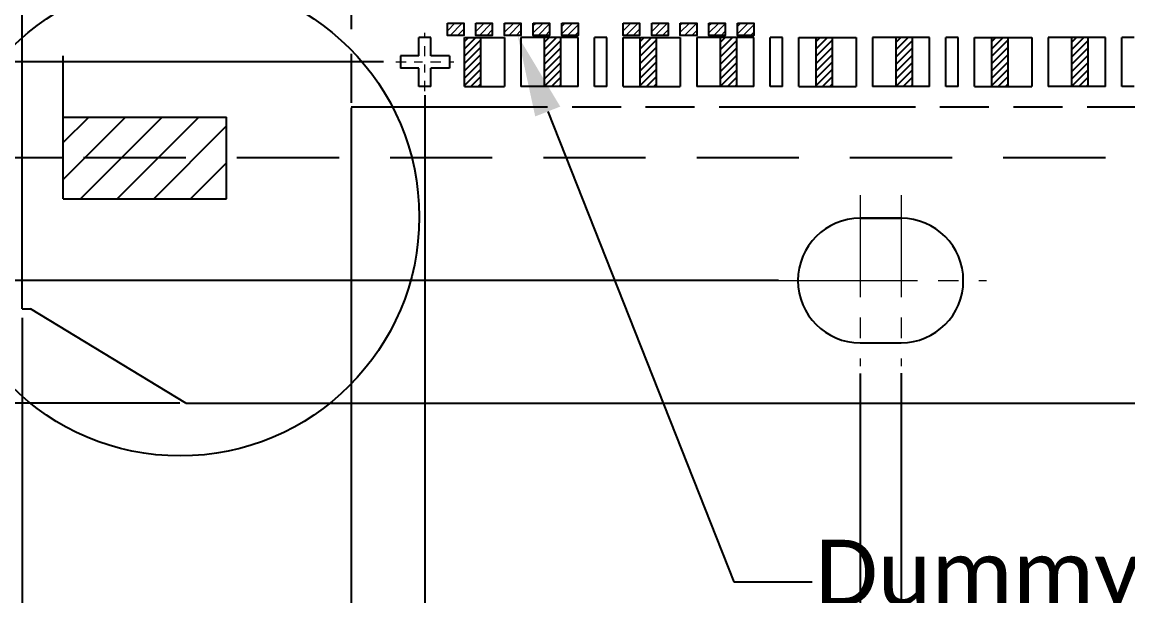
# Model space of a CAD drawing. Extents: x -338 to -53, y 67 to 196.
# Drawn here: x -326.37 to -312.84, y 110.69 to 117.72 of the extents above; entities that cross this region are included whole.
import ezdxf
from ezdxf import colors
from ezdxf.entities.mleader import LeaderData, LeaderLine
from ezdxf.math import Vec2, Vec3

# ---------------------------------------------------------------- set-up
doc = ezdxf.new("R2010")
doc.units = 0
for name, pattern in [('ACAD_ISO09W100', [45, 24, -3, 6, -3, 6, -3]), ('CENTER', [2, 1.25, -0.25, 0.25, -0.25]), ('HIDDEN', [0.375, 0.25, -0.125])]:
    doc.linetypes.add(name, pattern=pattern)
for name, color, linetype in [('2', 7, 'Continuous'), ('dimension', 3, 'Continuous'), ('Etched Area', 4, 'Continuous'), ('Hidden', 4, 'HIDDEN'), ('Molding Line', 5, 'ACAD_ISO09W100'), ('Tape Line', 21, 'HIDDEN')]:
    doc.layers.add(name, color=color, linetype=linetype)
doc.layers.add('Center', color=1, linetype='CENTER', lineweight=0)
doc.layers.add('DIM', color=4, linetype='Continuous', lineweight=18)
doc.styles.add('SIMPLEX', font='SIMPLEX')
doc.styles.get("Standard").update_dxf_attribs({"font": 'arial.ttf'})
doc.dimstyles.new('1', dxfattribs={"dimtxt": 1, "dimasz": 1, "dimexe": 0.3, "dimexo": 0.3, "dimgap": 0.3, "dimtad": 0, "dimdec": 3, "dimzin": 1, "dimdsep": 46, "dimtxsty": 'SIMPLEX', "dimcen": 0, "dimclrd": 256, "dimclre": 256, "dimclrt": 7, "dimadec": 0, "dimazin": 1, "dimtm": 1.25, "dimtfac": 1, "dimtdec": 3, "dimtmove": 0, "dimatfit": 0, "dimfxl": 1, "dimtolj": 1, "dimtzin": 0, "dimlwd": -1, "dimlwe": -1, "dimarcsym": 1})
pattern_1 = [(45, (217.30187, 309.09846), (-0.0449012806, 0.0449012806), [])]
pattern_2 = [(45, (219.45187, 309.09846), (-0.0449012806, 0.0449012806), [])]
pattern_3 = [(45, (221.60187, 309.09846), (-0.0449012806, 0.0449012806), [])]
pattern_4 = [(45, (223.75187, 309.09846), (-0.0449012806, 0.0449012806), [])]
pattern_5 = [(225, (2.15, 0), (0.044901281, -0.044901281), [])]

# ---------------------------------------------------------------- blocks, each defined once
blk = doc.blocks.new('*D4')
at = {"layer": 'Defpoints', "color": 0, "transparency": 16777216}
for p in [(2420.128, 1904.188), (2660.578, 1904.154), (2660.578, 1884.768)]:
    blk.add_point(p, dxfattribs=at)
at = {"layer": 'dimension', "transparency": 16777216}
for p, q in [((2420.128, 1903.888), (2420.128, 1884.468)), ((2660.578, 1903.854), (2660.578, 1884.468)), ((2421.128, 1884.768), (2534.356, 1884.768)), ((2659.578, 1884.768), (2551.099, 1884.768))]:
    blk.add_line(p, q, dxfattribs=at)
for points in [[(2421.128, 1884.935), (2421.128, 1884.602), (2420.128, 1884.768)], [(2659.578, 1884.935), (2659.578, 1884.602), (2660.578, 1884.768)]]:
    blk.add_solid(points, dxfattribs=at)
at = {"layer": 'dimension', "color": 7, "transparency": 16777216, "insert": (2542.728, 1884.768), "char_height": 1, "attachment_point": 5, "style": 'SIMPLEX'}
blk.add_mtext('\\A1;240.450 (MOLD LINE)', dxfattribs=at)
blk = doc.blocks.new('*D11')
at = {"layer": 'Defpoints', "color": 0, "transparency": 16777216}
for p in [(2416.103, 1901.617), (2666.103, 1901.617), (2666.103, 1881.793)]:
    blk.add_point(p, dxfattribs=at)
at = {"layer": 'dimension', "transparency": 16777216}
for p, q in [((2416.103, 1901.317), (2416.103, 1881.493)), ((2666.103, 1901.317), (2666.103, 1881.493)), ((2417.103, 1881.793), (2535.488, 1881.793)), ((2665.103, 1881.793), (2547.326, 1881.793))]:
    blk.add_line(p, q, dxfattribs=at)
for points in [[(2417.103, 1881.96), (2417.103, 1881.626), (2416.103, 1881.793)], [(2665.103, 1881.96), (2665.103, 1881.626), (2666.103, 1881.793)]]:
    blk.add_solid(points, dxfattribs=at)
at = {"layer": 'dimension', "color": 7, "transparency": 16777216, "insert": (2541.407, 1881.793), "char_height": 1, "attachment_point": 5, "style": 'SIMPLEX'}
blk.add_mtext('\\A1;250.000±0.100', dxfattribs=at)
blk = doc.blocks.new('*D26')
at = {"layer": 'Defpoints', "color": 0, "transparency": 16777216}
for p in [(2540.353, 1935.274), (2409.903, 1904.449), (2420.822, 1904.449)]:
    blk.add_point(p, dxfattribs=at)
at = {"layer": 'dimension', "transparency": 16777216}
blk.add_line((2420.522, 1904.449), (2409.903, 1904.449), dxfattribs=at)
at = {"layer": 'dimension', "color": 7, "transparency": 16777216, "insert": (2407.127, 1904.449), "char_height": 1, "attachment_point": 5, "style": 'SIMPLEX'}
blk.add_mtext('\\A1;30.825', dxfattribs=at)
blk = doc.blocks.new('*D27')
at = {"layer": 'Defpoints', "color": 0, "transparency": 16777216}
for p in [(2540.353, 1935.274), (2409.903, 1903.274), (2416.904, 1903.274)]:
    blk.add_point(p, dxfattribs=at)
at = {"layer": 'dimension', "transparency": 16777216}
blk.add_line((2416.604, 1903.274), (2409.903, 1903.274), dxfattribs=at)
at = {"layer": 'dimension', "color": 7, "transparency": 16777216, "insert": (2407.127, 1903.274), "char_height": 1, "attachment_point": 5, "style": 'SIMPLEX'}
blk.add_mtext('\\A1;32.000', dxfattribs=at)
blk = doc.blocks.new('*D28')
at = {"layer": 'Defpoints', "color": 0, "transparency": 16777216}
for p in [(2540.353, 1935.274), (2409.903, 1901.774), (2425.655, 1901.774)]:
    blk.add_point(p, dxfattribs=at)
at = {"layer": 'dimension', "transparency": 16777216}
blk.add_line((2425.355, 1901.774), (2409.903, 1901.774), dxfattribs=at)
at = {"layer": 'dimension', "color": 7, "transparency": 16777216, "insert": (2407.127, 1901.774), "char_height": 1, "attachment_point": 5, "style": 'SIMPLEX'}
blk.add_mtext('\\A1;33.500', dxfattribs=at)
blk = doc.blocks.new('*D29')
at = {"layer": 'Defpoints', "color": 0, "transparency": 16777216}
for p in [(2540.353, 1935.274), (2416.167, 1901.429), (2409.903, 1900.552)]:
    blk.add_point(p, dxfattribs=at)
at = {"layer": 'dimension', "transparency": 16777216}
for p, q in [((2413.903, 1901.429), (2411.903, 1900.552)), ((2415.867, 1901.429), (2413.903, 1901.429)), ((2411.903, 1900.552), (2409.903, 1900.552))]:
    blk.add_line(p, q, dxfattribs=at)
at = {"layer": 'dimension', "color": 7, "transparency": 16777216, "insert": (2407.127, 1900.552), "char_height": 1, "attachment_point": 5, "style": 'SIMPLEX'}
blk.add_mtext('\\A1;33.845', dxfattribs=at)
blk = doc.blocks.new('*D30')
at = {"layer": 'Defpoints', "color": 0, "transparency": 16777216}
for p in [(2540.353, 1935.274), (2418.331, 1900.274), (2409.903, 1899.357)]:
    blk.add_point(p, dxfattribs=at)
at = {"layer": 'dimension', "transparency": 16777216}
for p, q in [((2413.903, 1900.274), (2411.903, 1899.357)), ((2418.031, 1900.274), (2413.903, 1900.274)), ((2411.903, 1899.357), (2409.903, 1899.357))]:
    blk.add_line(p, q, dxfattribs=at)
at = {"layer": 'dimension', "color": 7, "transparency": 16777216, "insert": (2407.127, 1899.357), "char_height": 1, "attachment_point": 5, "style": 'SIMPLEX'}
blk.add_mtext('\\A1;35.000', dxfattribs=at)
blk = doc.blocks.new('*D55')
at = {"layer": 'Defpoints', "color": 0, "transparency": 16777216}
for p in [(2540.353, 1935.274), (2426.853, 1900.939), (2426.853, 1893.012)]:
    blk.add_point(p, dxfattribs=at)
at = {"layer": 'dimension', "transparency": 16777216}
blk.add_line((2426.853, 1900.639), (2426.853, 1893.012), dxfattribs=at)
at = {"layer": 'dimension', "color": 7, "transparency": 16777216, "insert": (2426.853, 1889.95), "char_height": 1, "attachment_point": 5, "rotation": 90, "style": 'SIMPLEX'}
blk.add_mtext('\\A1;113.500', dxfattribs=at)
blk = doc.blocks.new('*D56')
at = {"layer": 'Defpoints', "color": 0, "transparency": 16777216}
for p in [(2540.353, 1935.274), (2426.353, 1900.936), (2425.178, 1893.012)]:
    blk.add_point(p, dxfattribs=at)
at = {"layer": 'dimension', "transparency": 16777216}
for p, q in [((2426.353, 1900.636), (2426.353, 1897.012)), ((2426.353, 1897.012), (2425.178, 1895.012)), ((2425.178, 1895.012), (2425.178, 1893.012))]:
    blk.add_line(p, q, dxfattribs=at)
at = {"layer": 'dimension', "color": 7, "transparency": 16777216, "insert": (2425.178, 1889.95), "char_height": 1, "attachment_point": 5, "rotation": 90, "style": 'SIMPLEX'}
blk.add_mtext('\\A1;114.000', dxfattribs=at)
blk = doc.blocks.new('*D57')
at = {"layer": 'Defpoints', "color": 0, "transparency": 16777216}
for p in [(2540.353, 1935.274), (2421.028, 1904.343), (2421.04, 1893.012)]:
    blk.add_point(p, dxfattribs=at)
at = {"layer": 'dimension', "transparency": 16777216}
for p, q in [((2421.028, 1904.043), (2421.028, 1897.012)), ((2421.028, 1897.012), (2421.04, 1895.012)), ((2421.04, 1895.012), (2421.04, 1893.012))]:
    blk.add_line(p, q, dxfattribs=at)
at = {"layer": 'dimension', "color": 7, "transparency": 16777216, "insert": (2421.04, 1889.95), "char_height": 1, "attachment_point": 5, "rotation": 90, "style": 'SIMPLEX'}
blk.add_mtext('\\A1;119.325', dxfattribs=at)

msp = doc.modelspace()

# ---------------------------------------------------------------- hatches: boundary and pattern name
at = {"layer": 'DIM'}
h = msp.add_hatch(dxfattribs=at)
h.set_pattern_fill('ANSI31', color=142, scale=0.02, angle=-180)
h.paths.add_polyline_path([(-320.9655, 117.7027), (-321.1655, 117.7027), (-321.1655, 117.5527), (-320.9655, 117.5527)])
h = msp.add_hatch(dxfattribs=at)
h.set_pattern_fill('ANSI31', color=142, scale=0.02, angle=-180)
h.paths.add_polyline_path([(-320.6155, 117.7027), (-320.8155, 117.7027), (-320.8155, 117.5527), (-320.6155, 117.5527)])
h = msp.add_hatch(dxfattribs=at)
h.set_pattern_fill('ANSI31', color=142, scale=0.02, angle=-180)
h.paths.add_polyline_path([(-320.2655, 117.7027), (-320.4655, 117.7027), (-320.4655, 117.5527), (-320.2655, 117.5527)])
h = msp.add_hatch(dxfattribs=at)
h.set_pattern_fill('ANSI31', color=142, scale=0.02, angle=-180)
h.paths.add_polyline_path([(-319.9155, 117.7027), (-320.1155, 117.7027), (-320.1155, 117.5527), (-319.9155, 117.5527)])
h = msp.add_hatch(dxfattribs=at)
h.set_pattern_fill('ANSI31', color=142, scale=0.02, angle=-180)
h.paths.add_polyline_path([(-319.5655, 117.7027), (-319.7655, 117.7027), (-319.7655, 117.5527), (-319.5655, 117.5527)])
h = msp.add_hatch(dxfattribs=at)
h.set_pattern_fill('ANSI31', color=142, scale=0.02, angle=-180)
h.set_pattern_definition(pattern_5)
h.paths.add_polyline_path([(-318.8155, 117.7027), (-319.0155, 117.7027), (-319.0155, 117.5527), (-318.8155, 117.5527)])
h = msp.add_hatch(dxfattribs=at)
h.set_pattern_fill('ANSI31', color=142, scale=0.02, angle=-180)
h.set_pattern_definition(pattern_5)
h.paths.add_polyline_path([(-318.4655, 117.7027), (-318.6655, 117.7027), (-318.6655, 117.5527), (-318.4655, 117.5527)])
h = msp.add_hatch(dxfattribs=at)
h.set_pattern_fill('ANSI31', color=142, scale=0.02, angle=-180)
h.set_pattern_definition(pattern_5)
h.paths.add_polyline_path([(-318.1155, 117.7027), (-318.3155, 117.7027), (-318.3155, 117.5527), (-318.1155, 117.5527)])
h = msp.add_hatch(dxfattribs=at)
h.set_pattern_fill('ANSI31', color=142, scale=0.02, angle=-180)
h.set_pattern_definition(pattern_5)
h.paths.add_polyline_path([(-317.7655, 117.7027), (-317.9655, 117.7027), (-317.9655, 117.5527), (-317.7655, 117.5527)])
h = msp.add_hatch(dxfattribs=at)
h.set_pattern_fill('ANSI31', color=142, scale=0.02, angle=-180)
h.set_pattern_definition(pattern_5)
h.paths.add_polyline_path([(-317.4155, 117.7027), (-317.6155, 117.7027), (-317.6155, 117.5527), (-317.4155, 117.5527)])
at = {"layer": 'Etched Area'}
h = msp.add_hatch(dxfattribs=at)
h.set_pattern_fill('ANSI31', color=256, scale=0.02)
h.set_pattern_definition(pattern_1)
h.paths.add_polyline_path([(-320.7555, 117.5277), (-320.9555, 117.5277), (-320.9555, 116.9277), (-320.7555, 116.9277)])
h = msp.add_hatch(dxfattribs=at)
h.set_pattern_fill('ANSI31', color=256, scale=0.02)
h.set_pattern_definition(pattern_1)
h.paths.add_polyline_path([(-319.7755, 117.5277), (-319.9755, 117.5277), (-319.9755, 116.9277), (-319.7755, 116.9277)])
h = msp.add_hatch(dxfattribs=at)
h.set_pattern_fill('ANSI31', color=256, scale=0.02)
h.set_pattern_definition(pattern_2)
h.paths.add_polyline_path([(-318.6055, 117.5277), (-318.8055, 117.5277), (-318.8055, 116.9277), (-318.6055, 116.9277)])
h = msp.add_hatch(dxfattribs=at)
h.set_pattern_fill('ANSI31', color=256, scale=0.02)
h.set_pattern_definition(pattern_2)
h.paths.add_polyline_path([(-317.6255, 117.5277), (-317.8255, 117.5277), (-317.8255, 116.9277), (-317.6255, 116.9277)])
h = msp.add_hatch(dxfattribs=at)
h.set_pattern_fill('ANSI31', color=256, scale=0.02)
h.set_pattern_definition(pattern_3)
h.paths.add_polyline_path([(-316.4555, 117.5277), (-316.6555, 117.5277), (-316.6555, 116.9277), (-316.4555, 116.9277)])
h = msp.add_hatch(dxfattribs=at)
h.set_pattern_fill('ANSI31', color=256, scale=0.02)
h.set_pattern_definition(pattern_3)
h.paths.add_polyline_path([(-315.4755, 117.5277), (-315.6755, 117.5277), (-315.6755, 116.9277), (-315.4755, 116.9277)])
h = msp.add_hatch(dxfattribs=at)
h.set_pattern_fill('ANSI31', color=256, scale=0.02)
h.set_pattern_definition(pattern_4)
h.paths.add_polyline_path([(-314.3055, 117.5277), (-314.5055, 117.5277), (-314.5055, 116.9277), (-314.3055, 116.9277)])
h = msp.add_hatch(dxfattribs=at)
h.set_pattern_fill('ANSI31', color=256, scale=0.02)
h.set_pattern_definition(pattern_4)
h.paths.add_polyline_path([(-313.3255, 117.5277), (-313.5255, 117.5277), (-313.5255, 116.9277), (-313.3255, 116.9277)])
h = msp.add_hatch(dxfattribs=at)
h.set_pattern_fill('ANSI31', color=4, scale=0.1)
h.set_pattern_definition([(45, (208.1193, 141.94257), (-0.2245064, 0.2245064), [])])
h.paths.add_polyline_path([(-323.8655, 116.5527), (-325.8655, 116.5527), (-325.8655, 116.0527), (-323.8655, 116.0527)])
h.paths.add_polyline_path([(-323.8655, 116.0527), (-325.8655, 116.0527), (-325.8655, 115.5527), (-323.8655, 115.5527)])

# ---------------------------------------------------------------- linework, layer by layer
for p, q in [((-326.3655, 114.2074), (-326.3655, 120.0527)), ((-321.3655, 117.5277), (-321.5155, 117.5277)), ((-321.5155, 117.3027), (-321.5155, 117.5277)), ((-321.3655, 117.3027), (-321.3655, 117.5277)), ((-320.9555, 116.9277), (-320.9555, 117.5277)), ((-320.9555, 117.5277), (-320.4655, 117.5277)), ((-320.7555, 116.9277), (-320.7555, 117.5277)), ((-320.4655, 117.5277), (-320.4655, 116.9277)), ((-319.5655, 117.5277), (-320.2655, 117.5277)), ((-320.2655, 117.5277), (-320.2655, 116.9277)), ((-319.9755, 116.9277), (-319.9755, 117.5277)), ((-319.7755, 116.9277), (-319.7755, 117.5277)), ((-319.5655, 116.9277), (-319.5655, 117.5277)), ((-319.2155, 117.5277), (-319.3655, 117.5277)), ((-319.3655, 116.9277), (-319.3655, 117.5277)), ((-319.2155, 116.9277), (-319.2155, 117.5277)), ((-319.0155, 116.9277), (-319.0155, 117.5277)), ((-319.0155, 117.5277), (-318.3155, 117.5277)), ((-318.8055, 116.9277), (-318.8055, 117.5277)), ((-318.6055, 116.9277), (-318.6055, 117.5277)), ((-318.3155, 117.5277), (-318.3155, 116.9277)), ((-317.4155, 117.5277), (-318.1155, 117.5277)), ((-318.1155, 117.5277), (-318.1155, 116.9277)), ((-317.8255, 116.9277), (-317.8255, 117.5277)), ((-317.6255, 116.9277), (-317.6255, 117.5277)), ((-317.4155, 116.9277), (-317.4155, 117.5277)), ((-317.0655, 117.5277), (-317.2155, 117.5277)), ((-317.2155, 116.9277), (-317.2155, 117.5277)), ((-317.0655, 116.9277), (-317.0655, 117.5277)), ((-316.8655, 116.9277), (-316.8655, 117.5277)), ((-316.8655, 117.5277), (-316.1655, 117.5277)), ((-316.6555, 116.9277), (-316.6555, 117.5277)), ((-316.4555, 116.9277), (-316.4555, 117.5277)), ((-316.1655, 117.5277), (-316.1655, 116.9277)), ((-315.2655, 117.5277), (-315.9655, 117.5277)), ((-315.9655, 117.5277), (-315.9655, 116.9277)), ((-315.6755, 116.9277), (-315.6755, 117.5277)), ((-315.4755, 116.9277), (-315.4755, 117.5277)), ((-315.2655, 116.9277), (-315.2655, 117.5277)), ((-314.9155, 117.5277), (-315.0655, 117.5277)), ((-315.0655, 116.9277), (-315.0655, 117.5277)), ((-314.9155, 116.9277), (-314.9155, 117.5277)), ((-314.7155, 116.9277), (-314.7155, 117.5277)), ((-314.7155, 117.5277), (-314.0155, 117.5277)), ((-314.5055, 116.9277), (-314.5055, 117.5277)), ((-314.3055, 116.9277), (-314.3055, 117.5277)), ((-314.0155, 117.5277), (-314.0155, 116.9277)), ((-313.1155, 117.5277), (-313.8155, 117.5277)), ((-313.8155, 117.5277), (-313.8155, 116.9277)), ((-313.5255, 116.9277), (-313.5255, 117.5277)), ((-313.3255, 116.9277), (-313.3255, 117.5277)), ((-313.1155, 116.9277), (-313.1155, 117.5277)), ((-312.7655, 117.5277), (-312.9155, 117.5277)), ((-312.9155, 116.9277), (-312.9155, 117.5277)), ((-321.5155, 117.3027), (-321.7405, 117.3027)), ((-321.7405, 117.3027), (-321.7405, 117.1527)), ((-321.1405, 117.3027), (-321.3655, 117.3027)), ((-321.1405, 117.3027), (-321.1405, 117.1527)), ((-321.5155, 117.1527), (-321.7405, 117.1527)), ((-321.5155, 116.9277), (-321.5155, 117.1527)), ((-321.3655, 116.9277), (-321.3655, 117.1527)), ((-321.1405, 117.1527), (-321.3655, 117.1527)), ((-321.3655, 116.9277), (-321.5155, 116.9277)), ((-320.9555, 116.9277), (-320.4655, 116.9277)), ((-319.5655, 116.9277), (-320.2655, 116.9277)), ((-319.2155, 116.9277), (-319.3655, 116.9277)), ((-319.0155, 116.9277), (-318.3155, 116.9277)), ((-317.4155, 116.9277), (-318.1155, 116.9277)), ((-317.0655, 116.9277), (-317.2155, 116.9277)), ((-316.8655, 116.9277), (-316.1655, 116.9277)), ((-315.2655, 116.9277), (-315.9655, 116.9277)), ((-314.9155, 116.9277), (-315.0655, 116.9277)), ((-314.7155, 116.9277), (-314.0155, 116.9277)), ((-313.1155, 116.9277), (-313.8155, 116.9277)), ((-312.7655, 116.9277), (-312.9155, 116.9277)), ((-316.1155, 115.3147), (-315.6155, 115.3147)), ((-315.6155, 115.3147), (-316.1155, 115.3147)), ((-326.3655, 114.2074), (-326.2655, 114.2074)), ((-324.3655, 113.0527), (-326.2655, 114.2074)), ((-316.1155, 113.7907), (-315.6155, 113.7907)), ((-316.1155, 113.7907), (-315.6155, 113.7907)), ((-324.3655, 113.0527), (-78.3655, 113.0527))]:
    msp.add_line(p, q)
for centre, start, end in [((-316.1155, 114.5527), 90, 270), ((-316.1155, 114.5527), 90, 270), ((-315.6155, 114.5527), 270, 90), ((-315.6155, 114.5527), 270, 90)]:
    msp.add_arc(centre, 0.762, start, end)
at = {"layer": '2', "color": 5}
for points in [[(-321.1655, 117.7027), (-320.9655, 117.7027), (-320.9655, 117.5527), (-321.1655, 117.5527)], [(-320.8155, 117.7027), (-320.6155, 117.7027), (-320.6155, 117.5527), (-320.8155, 117.5527)], [(-320.4655, 117.7027), (-320.2655, 117.7027), (-320.2655, 117.5527), (-320.4655, 117.5527)], [(-320.1155, 117.7027), (-319.9155, 117.7027), (-319.9155, 117.5527), (-320.1155, 117.5527)], [(-319.7655, 117.7027), (-319.5655, 117.7027), (-319.5655, 117.5527), (-319.7655, 117.5527)], [(-319.0155, 117.7027), (-318.8155, 117.7027), (-318.8155, 117.5527), (-319.0155, 117.5527)], [(-318.6655, 117.7027), (-318.4655, 117.7027), (-318.4655, 117.5527), (-318.6655, 117.5527)], [(-318.3155, 117.7027), (-318.1155, 117.7027), (-318.1155, 117.5527), (-318.3155, 117.5527)], [(-317.9655, 117.7027), (-317.7655, 117.7027), (-317.7655, 117.5527), (-317.9655, 117.5527)], [(-317.6155, 117.7027), (-317.4155, 117.7027), (-317.4155, 117.5527), (-317.6155, 117.5527)]]:
    msp.add_lwpolyline(points, close=True, dxfattribs=at)
at = {"layer": 'Center', "ltscale": 0.1}
for p, q in [((-321.4405, 116.872), (-321.4405, 117.5835)), ((-321.7962, 117.2277), (-321.0848, 117.2277))]:
    msp.add_line(p, q, dxfattribs=at)
at = {"layer": 'Center'}
for p, q in [((-316.1155, 115.5996), (-316.1155, 113.5058)), ((-315.6155, 115.5996), (-315.6155, 113.5058)), ((-317.1624, 114.5527), (-315.0686, 114.5527)), ((-316.6624, 114.5527), (-314.5686, 114.5527))]:
    msp.add_line(p, q, dxfattribs=at)
at = {"layer": 'dimension', "ltscale": 10}
msp.add_circle((-324.4342, 115.3313), 2.9248, dxfattribs=at)
at = {"layer": 'Hidden', "linetype": 'Continuous', "ltscale": 5}
for p, q in [((-325.8655, 116.5527), (-323.8655, 116.5527)), ((-325.8655, 115.5527), (-323.8655, 115.5527))]:
    msp.add_line(p, q, dxfattribs=at)
at = {"layer": 'Hidden', "linetype": 'Continuous'}
for p, q in [((-325.8655, 115.5527), (-325.8655, 116.5527)), ((-323.8655, 115.5527), (-323.8655, 116.5527))]:
    msp.add_line(p, q, dxfattribs=at)
at = {"layer": 'Molding Line', "ltscale": 0.1}
for p, q in [((-322.3405, 179.4277), (-322.3405, 116.6777)), ((-322.3405, 116.6777), (-81.8905, 116.6777))]:
    msp.add_line(p, q, dxfattribs=at)
at = {"layer": 'Tape Line', "color": 21, "ltscale": 5}
for p, q in [((-325.8655, 116.0527), (-325.8655, 180.0527)), ((-76.8655, 116.0527), (-325.8655, 116.0527))]:
    msp.add_line(p, q, dxfattribs=at)

# ---------------------------------------------------------------- dimensions: what is measured, and where the dimension line sits
at = {"layer": 'dimension'}
for feature_location, offset, dtype, picture, middle in [((-321.6466, 117.2277), (-10.9196, 0), 0, '*D26', (-335.3424, 117.2277)), ((-325.5648, 116.0527), (-7.0014, 0), 0, '*D27', (-335.3424, 116.0527)), ((-316.8141, 114.5527), (-15.7521, 0), 0, '*D28', (-335.3424, 114.5527)), ((-326.3015, 114.2074), (-6.2647, -0.8765), 0, '*D29', (-335.3424, 113.3309)), ((-324.1384, 113.0527), (-8.4278, -0.9166), 0, '*D30', (-335.3424, 112.1361)), ((-321.4405, 117.122), (0.0115, -11.3308), 1, '*D57', (-321.429, 102.7293)), ((-316.1155, 113.715), (-1.1756, -7.9238), 1, '*D56', (-317.2911, 102.7293)), ((-315.6155, 113.7176), (0, -7.9265), 1, '*D55', (-315.6155, 102.7293))]:
    dim = msp.add_ordinate_dim(feature_location=feature_location, offset=offset, dtype=dtype, origin=(-202.1155, 148.0527), dimstyle='1', dxfattribs=at)
    dim.commit()
    dim.dimension.update_dxf_attribs({"geometry": picture, "text_midpoint": middle, "insert": (-2742.4689, -1787.2212)})
dim = msp.add_linear_dim(base=(-81.8905, 97.5472), p1=(-322.3405, 116.9664), p2=(-81.8905, 116.9329), angle=0, text='<> (MOLD LINE)', dimstyle='1', dxfattribs=at)
dim.commit()
dim.dimension.update_dxf_attribs({"geometry": '*D4', "text_midpoint": (-199.7411, 97.5472), "dimtype": 128, "insert": (-2742.4689, -1787.2212)})
dim = msp.add_linear_dim(base=(-76.3655, 94.5718), p1=(-326.3655, 114.3958), p2=(-76.3655, 114.3958), dimstyle='1', override={"dimtol": 1, "dimtp": 0.1, "dimtm": 0.1}, dxfattribs=at)
dim.commit()
dim.dimension.update_dxf_attribs({"geometry": '*D11', "text_midpoint": (-201.0622, 94.5718), "dimtype": 128, "insert": (-2742.4689, -1787.2212)})

# ---------------------------------------------------------------- leaders
ml = msp.add_multileader_mtext('Standard', dxfattribs=at)
ml.set_content('{\\fCalibri|b0|i0|c0|p34;\\C0;Dummy plating, shape and thickness is vendor option.}', color=7)
ml.set_leader_properties()
ml.build(insert=Vec2(0, 0))
ml.multileader.update_dxf_attribs({"text_right_attachment_type": 6, "dogleg_length": 2.4, "arrow_head_size": 1, "scale": 0.4})
ctx = ml.context
ctx.base_point, ctx.scale, ctx.char_height, ctx.arrow_head_size, ctx.landing_gap_size, ctx.plane_origin = Vec3(-316.7029, 110.8681), 0.4, 0.8, 1, 0.036, Vec3(-320.3051, 117.5512)
ctx.right_attachment = 6
notes = []
notes.append((ctx, [(0, (1, 1, 0), (-317.6629, 110.8681), (1, 0), 0.96, [(0, [(-320.3051, 117.5512)], 0, [])])]))
ctx.mtext.insert, ctx.mtext.flow_direction = Vec3(-316.6669, 111.3804), 5
for ctx, leaders in notes:
    for number, flags, end, landing, length, lines in leaders:
        leader = LeaderData()
        leader.index, (leader.has_last_leader_line, leader.has_dogleg_vector, leader.attachment_direction) = number, flags
        leader.last_leader_point, leader.dogleg_vector, leader.dogleg_length = Vec3(end), Vec3(landing), length
        for number, points, colour, breaks in lines:
            line = LeaderLine()
            line.index, line.vertices, line.color, line.breaks = number, Vec3.list(points), colors.encode_raw_color(colour), breaks
            leader.lines.append(line)
        ctx.leaders.append(leader)

doc.saveas('drawing.dxf')
